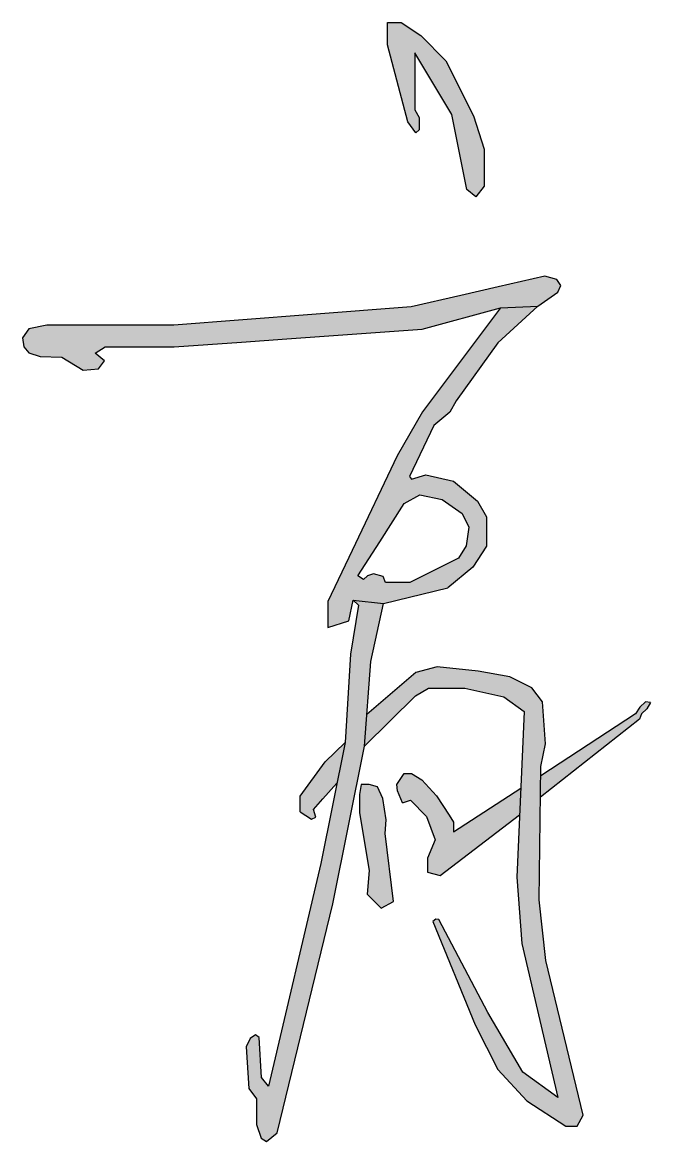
# Model space of a CAD drawing. Extents: x -417156 to 1571408, y 205758 to 1045562.
# Drawn here: x 1566411 to 1567211, y 910556 to 911983 of the extents above; entities that cross this region are included whole.
import ezdxf

# ---------------------------------------------------------------- set-up
doc = ezdxf.new("R2010")
doc.units = 0
doc.header["$LTSCALE"] = 1000
doc.header["$MEASUREMENT"] = 0
doc.layers.get('0').update_dxf_attribs({"linetype": 'CONTINUOUS'})

msp = doc.modelspace()

# ---------------------------------------------------------------- hatches: boundary and pattern name
h = msp.add_hatch(color=256)
h.paths.add_polyline_path([(1566918.3, 911966), (1566893.1, 911982.6), (1566876, 911982.6), (1566876, 911954), (1566901.6, 911855.8), (1566911.9, 911841.7), (1566916.2, 911845.5), (1566916.2, 911851), (1566916.2, 911861.2), (1566910.7, 911871), (1566910.7, 911891.9), (1566910.7, 911943.9), (1566958, 911865.2), (1566976.8, 911769.4), (1566988.3, 911760.4), (1566999.1, 911773.8), (1566999.1, 911821.2), (1566985.4, 911863.5), (1566950.4, 911933.5)])
h.paths.add_polyline_path([(1567019.7, 911618.9), (1567067.5, 911620.9), (1567092.9, 911638.6), (1567096.9, 911647.3), (1567091.5, 911654.7), (1567076.2, 911659.1), (1567016.8, 911645.5), (1566969.1, 911634.6), (1566906, 911620.2), (1566779.5, 911610.4), (1566603.7, 911596.7), (1566441.8, 911596.7), (1566419, 911592.1), (1566410.7, 911580.6), (1566412.6, 911568.9), (1566418.8, 911561.6), (1566433.3, 911556.9), (1566461, 911555.7), (1566488.1, 911539.5), (1566507.6, 911540.9), (1566515.2, 911551.4), (1566503.3, 911560.9), (1566516.1, 911568.9), (1566604.1, 911568.9), (1566689.7, 911575.1), (1566747.6, 911579.3), (1566919.9, 911591.7)])
h.paths.add_polyline_path([(1566935, 911468.6), (1566942.5, 911475), (1566955.1, 911485.8), (1566963.5, 911500.2), (1567016.3, 911574.1), (1567067.5, 911620.9), (1567019.7, 911618.9), (1566920.3, 911486.3), (1566888.3, 911430.3), (1566830.8, 911309.6), (1566799.7, 911244.4), (1566799.7, 911211.5), (1566826.5, 911219.6), (1566832.1, 911246.2), (1566870.9, 911241.8), (1566952.8, 911261.9), (1566984.7, 911288.1), (1567002.1, 911315), (1567002.1, 911352.2), (1566990.5, 911372.5), (1566959.9, 911397.8), (1566924.9, 911405.7), (1566906.3, 911400.3), (1566903.8, 911403.7)])
h.paths.add_polyline_path([(1566917, 911380.5), (1566945.5, 911374.3), (1566971.1, 911356.7), (1566979.4, 911339.3), (1566975.9, 911315.5), (1566966.5, 911299.7), (1566946.1, 911289.5), (1566924.7, 911278.8), (1566904.4, 911268.7), (1566873.2, 911268.7), (1566870.4, 911276.1), (1566858, 911279.8), (1566850.5, 911277.2), (1566845.3, 911272.3), (1566837.9, 911277), (1566865.9, 911320.7), (1566897, 911369.2)], flags=16)
h.paths.add_polyline_path([(1566854.7, 911167.8), (1566870.9, 911241.8), (1566832.1, 911246.2), (1566838.8, 911239.8), (1566828.7, 911177.4), (1566822, 911064.7), (1566790.9, 910910.6), (1566724.2, 910626.5), (1566715.3, 910637.5), (1566712.3, 910688.9), (1566707.5, 910692.1), (1566700.7, 910687.3), (1566695.6, 910677), (1566699.1, 910623.7), (1566709.1, 910610.5), (1566709.1, 910577.7), (1566715, 910560.4), (1566721.5, 910556), (1566735.3, 910567.2), (1566806.1, 910859.2), (1566846.6, 911060)])
h.paths.add_polyline_path([(1567031.7, 911148.4), (1566991.4, 911155.7), (1566939.2, 911161.1), (1566911.9, 911153.8), (1566849.6, 911100.3), (1566846.6, 911060), (1566911.6, 911124), (1566928.2, 911133.9), (1566974.6, 911133.9), (1567024.2, 911123.1), (1567050.1, 911104.4), (1567040.7, 910892.9), (1567047.2, 910808.7), (1567093.1, 910612.1), (1567048.5, 910644.6), (1567003.9, 910720.4), (1566941.2, 910839.3), (1566937.4, 910839.5), (1566933.8, 910836.4), (1566987.7, 910704.9), (1567016.6, 910647.8), (1567053.4, 910608.1), (1567103.1, 910575.8), (1567117.6, 910575.8), (1567125, 910589.7), (1567077.7, 910786.9), (1567069.1, 910864.3), (1567071.3, 911034), (1567077.3, 911063.1), (1567073.5, 911116.6), (1567059.9, 911134.5)])
h.paths.add_polyline_path([(1566822, 911064.7), (1566796.6, 911040), (1566764.4, 910996.4), (1566764.4, 910976.4), (1566779, 910967.1), (1566784.4, 910969.5), (1566781.6, 910979.2), (1566793.6, 910992.7), (1566811.5, 911013)], flags=17)
h.paths.add_polyline_path([(1567044.2, 910972.5), (1567045.8, 911006.6), (1566960, 910950.9), (1566960, 910963.3), (1566954.3, 910972.1), (1566938.3, 910996.8), (1566919.6, 911017.3), (1566906.6, 911025.2), (1566896.9, 911025.2), (1566887.6, 911011.3), (1566888.5, 911003.1), (1566894.8, 910987.6), (1566905.2, 910991), (1566925.4, 910970.4), (1566936.6, 910940.7), (1566926.7, 910917.4), (1566926.7, 910899.3), (1566942.8, 910895)], flags=17)
h.paths.add_polyline_path([(1566872.8, 910948.9), (1566874.2, 910966.3), (1566870.1, 910993.4), (1566863.3, 911008), (1566852.5, 911011), (1566842.2, 911011), (1566840, 910998.6), (1566840, 910975), (1566852.4, 910901.7), (1566849.8, 910871.2), (1566868, 910853.6), (1566883.5, 910862.1)])
h.paths.add_polyline_path([(1567197, 911094.4), (1567199.3, 911101.2), (1567206.2, 911107.5), (1567211.1, 911115.7), (1567204.6, 911116.6), (1567197.3, 911109.9), (1567192, 911101.3), (1567071.1, 911022.2), (1567070.8, 910995)])
for color, points in [(250, [(1566918.3, 911966), (1566893.1, 911982.6), (1566876, 911982.6), (1566876, 911954), (1566901.6, 911855.8), (1566911.9, 911841.7), (1566916.2, 911845.5), (1566916.2, 911851), (1566916.2, 911861.2), (1566910.7, 911871), (1566910.7, 911891.9), (1566910.7, 911943.9), (1566958, 911865.2), (1566976.8, 911769.4), (1566988.3, 911760.4), (1566999.1, 911773.8), (1566999.1, 911821.2), (1566985.4, 911863.5), (1566950.4, 911933.5)]), (256, [(1566410.7, 911580.6), (1566412.6, 911568.9), (1566418.8, 911561.6), (1566433.3, 911556.9), (1566461, 911555.7), (1566488.1, 911539.5), (1566507.6, 911540.9), (1566515.2, 911551.4), (1566503.3, 911560.9), (1566516.1, 911568.9), (1566604.1, 911568.9), (1566689.7, 911575.1), (1566747.6, 911579.3), (1566919.9, 911591.7), (1567019.7, 911618.9), (1567067.5, 911620.9), (1567092.9, 911638.6), (1567096.9, 911647.3), (1567091.5, 911654.7), (1567076.2, 911659.1), (1567016.8, 911645.5), (1566969.1, 911634.6), (1566906, 911620.2), (1566779.5, 911610.4), (1566603.7, 911596.7), (1566441.8, 911596.7), (1566419, 911592.1)]), (256, [(1567071.1, 911022.2), (1567070.8, 910995), (1567197, 911094.4), (1567199.3, 911101.2), (1567206.2, 911107.5), (1567211.1, 911115.7), (1567204.6, 911116.6), (1567197.3, 911109.9), (1567192, 911101.3)])]:
    msp.add_hatch(color=color).paths.add_polyline_path(points)
h = msp.add_hatch(color=250)
h.paths.add_polyline_path([(1566747.6, 911579.3), (1566919.9, 911591.7), (1567019.7, 911618.9), (1567067.5, 911620.9), (1567092.9, 911638.6), (1567096.9, 911647.3), (1567091.5, 911654.7), (1567076.2, 911659.1), (1567016.8, 911645.5), (1566969.1, 911634.6), (1566906, 911620.2), (1566779.5, 911610.4), (1566603.7, 911596.7), (1566441.8, 911596.7), (1566419, 911592.1), (1566410.7, 911580.6), (1566412.6, 911568.9), (1566418.8, 911561.6), (1566433.3, 911556.9), (1566461, 911555.7), (1566488.1, 911539.5), (1566507.6, 911540.9), (1566515.2, 911551.4), (1566503.3, 911560.9), (1566516.1, 911568.9), (1566604.1, 911568.9), (1566689.7, 911575.1)])
h.paths.add_polyline_path([(1567016.3, 911574.1), (1567067.5, 911620.9), (1567019.7, 911618.9), (1566920.3, 911486.3), (1566888.3, 911430.3), (1566830.8, 911309.6), (1566799.7, 911244.4), (1566799.7, 911211.5), (1566826.5, 911219.6), (1566832.1, 911246.2), (1566870.9, 911241.8), (1566952.8, 911261.9), (1566984.7, 911288.1), (1567002.1, 911315), (1567002.1, 911352.2), (1566990.5, 911372.5), (1566959.9, 911397.8), (1566924.9, 911405.7), (1566906.3, 911400.3), (1566903.8, 911403.7), (1566935, 911468.6), (1566942.5, 911475), (1566955.1, 911485.8), (1566963.5, 911500.2)])
h.paths.add_polyline_path([(1566945.5, 911374.3), (1566971.1, 911356.7), (1566979.4, 911339.3), (1566975.9, 911315.5), (1566966.5, 911299.7), (1566946.1, 911289.5), (1566924.7, 911278.8), (1566904.4, 911268.7), (1566873.2, 911268.7), (1566870.4, 911276.1), (1566858, 911279.8), (1566850.5, 911277.2), (1566845.3, 911272.3), (1566837.9, 911277), (1566865.9, 911320.7), (1566897, 911369.2), (1566917, 911380.5)], flags=16)
h.paths.add_polyline_path([(1566870.9, 911241.8), (1566832.1, 911246.2), (1566838.8, 911239.8), (1566828.7, 911177.4), (1566822, 911064.7), (1566790.9, 910910.6), (1566724.2, 910626.5), (1566715.3, 910637.5), (1566712.3, 910688.9), (1566707.5, 910692.1), (1566700.7, 910687.3), (1566695.6, 910677), (1566699.1, 910623.7), (1566709.1, 910610.5), (1566709.1, 910577.7), (1566715, 910560.4), (1566721.5, 910556), (1566735.3, 910567.2), (1566806.1, 910859.2), (1566846.6, 911060), (1566854.7, 911167.8)])
h.paths.add_polyline_path([(1566822, 911064.7), (1566796.6, 911040), (1566764.4, 910996.4), (1566764.4, 910976.4), (1566779, 910967.1), (1566784.4, 910969.5), (1566781.6, 910979.2), (1566793.6, 910992.7), (1566811.5, 911013)], flags=17)
h.paths.add_polyline_path([(1567031.7, 911148.4), (1566991.4, 911155.7), (1566939.2, 911161.1), (1566911.9, 911153.8), (1566849.6, 911100.3), (1566846.6, 911060), (1566911.6, 911124), (1566928.2, 911133.9), (1566974.6, 911133.9), (1567024.2, 911123.1), (1567050.1, 911104.4), (1567040.7, 910892.9), (1567047.2, 910808.7), (1567093.1, 910612.1), (1567048.5, 910644.6), (1567003.9, 910720.4), (1566941.2, 910839.3), (1566937.4, 910839.5), (1566933.8, 910836.4), (1566987.7, 910704.9), (1567016.6, 910647.8), (1567053.4, 910608.1), (1567103.1, 910575.8), (1567117.6, 910575.8), (1567125, 910589.7), (1567077.7, 910786.9), (1567069.1, 910864.3), (1567071.3, 911034), (1567077.3, 911063.1), (1567073.5, 911116.6), (1567059.9, 911134.5)])
h.paths.add_polyline_path([(1566954.3, 910972.1), (1566938.3, 910996.8), (1566919.6, 911017.3), (1566906.6, 911025.2), (1566896.9, 911025.2), (1566887.6, 911011.3), (1566888.5, 911003.1), (1566894.8, 910987.6), (1566905.2, 910991), (1566925.4, 910970.4), (1566936.6, 910940.7), (1566926.7, 910917.4), (1566926.7, 910899.3), (1566942.8, 910895), (1567044.2, 910972.5), (1567045.8, 911006.6), (1566960, 910950.9), (1566960, 910963.3)], flags=17)
h.paths.add_polyline_path([(1567197, 911094.4), (1567199.3, 911101.2), (1567206.2, 911107.5), (1567211.1, 911115.7), (1567204.6, 911116.6), (1567197.3, 911109.9), (1567192, 911101.3), (1567071.1, 911022.2), (1567070.8, 910995)])
h.paths.add_polyline_path([(1566874.2, 910966.3), (1566870.1, 910993.4), (1566863.3, 911008), (1566852.5, 911011), (1566842.2, 911011), (1566840, 910998.6), (1566840, 910975), (1566852.4, 910901.7), (1566849.8, 910871.2), (1566868, 910853.6), (1566883.5, 910862.1), (1566872.8, 910948.9)])
h = msp.add_hatch(color=256)
h.paths.add_polyline_path([(1566903.8, 911403.7), (1566935, 911468.6), (1566942.5, 911475), (1566955.1, 911485.8), (1566963.5, 911500.2), (1567016.3, 911574.1), (1567067.5, 911620.9), (1567019.7, 911618.9), (1566920.3, 911486.3), (1566888.3, 911430.3), (1566830.8, 911309.6), (1566799.7, 911244.4), (1566799.7, 911211.5), (1566826.5, 911219.6), (1566832.1, 911246.2), (1566870.9, 911241.8), (1566952.8, 911261.9), (1566984.7, 911288.1), (1567002.1, 911315), (1567002.1, 911352.2), (1566990.5, 911372.5), (1566959.9, 911397.8), (1566924.9, 911405.7), (1566906.3, 911400.3)])
h.paths.add_polyline_path([(1566917, 911380.5), (1566945.5, 911374.3), (1566971.1, 911356.7), (1566979.4, 911339.3), (1566975.9, 911315.5), (1566966.5, 911299.7), (1566946.1, 911289.5), (1566924.7, 911278.8), (1566904.4, 911268.7), (1566873.2, 911268.7), (1566870.4, 911276.1), (1566858, 911279.8), (1566850.5, 911277.2), (1566845.3, 911272.3), (1566837.9, 911277), (1566865.9, 911320.7), (1566897, 911369.2)], flags=16)
h.paths.add_polyline_path([(1566870.9, 911241.8), (1566832.1, 911246.2), (1566838.8, 911239.8), (1566828.7, 911177.4), (1566822, 911064.7), (1566790.9, 910910.6), (1566724.2, 910626.5), (1566715.3, 910637.5), (1566712.3, 910688.9), (1566707.5, 910692.1), (1566700.7, 910687.3), (1566695.6, 910677), (1566699.1, 910623.7), (1566709.1, 910610.5), (1566709.1, 910577.7), (1566715, 910560.4), (1566721.5, 910556), (1566735.3, 910567.2), (1566806.1, 910859.2), (1566846.6, 911060), (1566854.7, 911167.8)])
h.paths.add_polyline_path([(1566911.6, 911124), (1566928.2, 911133.9), (1566974.6, 911133.9), (1567024.2, 911123.1), (1567050.1, 911104.4), (1567040.7, 910892.9), (1567047.2, 910808.7), (1567093.1, 910612.1), (1567048.5, 910644.6), (1567003.9, 910720.4), (1566941.2, 910839.3), (1566937.4, 910839.5), (1566933.8, 910836.4), (1566987.7, 910704.9), (1567016.6, 910647.8), (1567053.4, 910608.1), (1567103.1, 910575.8), (1567117.6, 910575.8), (1567125, 910589.7), (1567077.7, 910786.9), (1567069.1, 910864.3), (1567071.3, 911034), (1567077.3, 911063.1), (1567073.5, 911116.6), (1567059.9, 911134.5), (1567031.7, 911148.4), (1566991.4, 911155.7), (1566939.2, 911161.1), (1566911.9, 911153.8), (1566849.6, 911100.3), (1566846.6, 911060)])
h.paths.add_polyline_path([(1566822, 911064.7), (1566796.6, 911040), (1566764.4, 910996.4), (1566764.4, 910976.4), (1566779, 910967.1), (1566784.4, 910969.5), (1566781.6, 910979.2), (1566793.6, 910992.7), (1566811.5, 911013)], flags=17)
h.paths.add_polyline_path([(1566872.8, 910948.9), (1566874.2, 910966.3), (1566870.1, 910993.4), (1566863.3, 911008), (1566852.5, 911011), (1566842.2, 911011), (1566840, 910998.6), (1566840, 910975), (1566852.4, 910901.7), (1566849.8, 910871.2), (1566868, 910853.6), (1566883.5, 910862.1)])
h.paths.add_polyline_path([(1567044.2, 910972.5), (1567045.8, 911006.6), (1566960, 910950.9), (1566960, 910963.3), (1566954.3, 910972.1), (1566938.3, 910996.8), (1566919.6, 911017.3), (1566906.6, 911025.2), (1566896.9, 911025.2), (1566887.6, 911011.3), (1566888.5, 911003.1), (1566894.8, 910987.6), (1566905.2, 910991), (1566925.4, 910970.4), (1566936.6, 910940.7), (1566926.7, 910917.4), (1566926.7, 910899.3), (1566942.8, 910895)], flags=17)

# ---------------------------------------------------------------- linework, layer by layer
for p, q in [((1566876, 911954), (1566876, 911982.6)), ((1566876, 911982.6), (1566893.1, 911982.6)), ((1566893.1, 911982.6), (1566918.3, 911966)), ((1566918.3, 911966), (1566950.4, 911933.5)), ((1566901.6, 911855.8), (1566876, 911954)), ((1566958, 911865.2), (1566910.7, 911943.9)), ((1566910.7, 911943.9), (1566910.7, 911891.9)), ((1566950.4, 911933.5), (1566985.4, 911863.5)), ((1566910.7, 911891.9), (1566910.7, 911871)), ((1566910.7, 911871), (1566916.2, 911861.2)), ((1566916.2, 911861.2), (1566916.2, 911851)), ((1566976.8, 911769.4), (1566958, 911865.2)), ((1566985.4, 911863.5), (1566999.1, 911821.2)), ((1566911.9, 911841.7), (1566901.6, 911855.8)), ((1566916.2, 911845.5), (1566911.9, 911841.7)), ((1566916.2, 911851), (1566916.2, 911845.5)), ((1566999.1, 911821.2), (1566999.1, 911773.8)), ((1566999.1, 911773.8), (1566988.3, 911760.4)), ((1566988.3, 911760.4), (1566976.8, 911769.4)), ((1567016.8, 911645.5), (1566969.1, 911634.6)), ((1567076.2, 911659.1), (1567016.8, 911645.5)), ((1567091.5, 911654.7), (1567076.2, 911659.1)), ((1567096.9, 911647.3), (1567091.5, 911654.7)), ((1567092.9, 911638.6), (1567096.9, 911647.3)), ((1566969.1, 911634.6), (1566906, 911620.2)), ((1567067.5, 911620.9), (1567092.9, 911638.6)), ((1566906, 911620.2), (1566779.5, 911610.4)), ((1566919.9, 911591.7), (1567019.7, 911618.9)), ((1567019.7, 911618.9), (1566920.3, 911486.3)), ((1567067.5, 911620.9), (1567016.3, 911574.1)), ((1567019.7, 911618.9), (1567067.5, 911620.9)), ((1566779.5, 911610.4), (1566603.7, 911596.7)), ((1566419, 911592.1), (1566410.7, 911580.6)), ((1566441.8, 911596.7), (1566419, 911592.1)), ((1566603.7, 911596.7), (1566441.8, 911596.7)), ((1566747.6, 911579.3), (1566919.9, 911591.7)), ((1566410.7, 911580.6), (1566412.6, 911568.9)), ((1566604.1, 911568.9), (1566689.7, 911575.1)), ((1566689.7, 911575.1), (1566747.6, 911579.3)), ((1567016.3, 911574.1), (1566963.5, 911500.2)), ((1566412.6, 911568.9), (1566418.8, 911561.6)), ((1566418.8, 911561.6), (1566433.3, 911556.9)), ((1566503.3, 911560.9), (1566516.1, 911568.9)), ((1566515.2, 911551.4), (1566503.3, 911560.9)), ((1566516.1, 911568.9), (1566604.1, 911568.9)), ((1566433.3, 911556.9), (1566461, 911555.7)), ((1566461, 911555.7), (1566488.1, 911539.5)), ((1566507.6, 911540.9), (1566515.2, 911551.4)), ((1566488.1, 911539.5), (1566507.6, 911540.9)), ((1566963.5, 911500.2), (1566955.1, 911485.8)), ((1566920.3, 911486.3), (1566888.3, 911430.3)), ((1566942.5, 911475), (1566935, 911468.6)), ((1566955.1, 911485.8), (1566942.5, 911475)), ((1566935, 911468.6), (1566903.8, 911403.7)), ((1566888.3, 911430.3), (1566830.8, 911309.6)), ((1566903.8, 911403.7), (1566906.3, 911400.3)), ((1566906.3, 911400.3), (1566924.9, 911405.7)), ((1566924.9, 911405.7), (1566959.9, 911397.8)), ((1566959.9, 911397.8), (1566990.5, 911372.5)), ((1566897, 911369.2), (1566917, 911380.5)), ((1566917, 911380.5), (1566945.5, 911374.3)), ((1566945.5, 911374.3), (1566971.1, 911356.7)), ((1566865.9, 911320.7), (1566897, 911369.2)), ((1566990.5, 911372.5), (1567002.1, 911352.2)), ((1566971.1, 911356.7), (1566979.4, 911339.3)), ((1567002.1, 911352.2), (1567002.1, 911315)), ((1566979.4, 911339.3), (1566975.9, 911315.5)), ((1566837.9, 911277), (1566865.9, 911320.7)), ((1566830.8, 911309.6), (1566799.7, 911244.4)), ((1566975.9, 911315.5), (1566966.5, 911299.7)), ((1567002.1, 911315), (1566984.7, 911288.1)), ((1566946.1, 911289.5), (1566924.7, 911278.8)), ((1566966.5, 911299.7), (1566946.1, 911289.5)), ((1566845.3, 911272.3), (1566837.9, 911277)), ((1566850.5, 911277.2), (1566845.3, 911272.3)), ((1566858, 911279.8), (1566850.5, 911277.2)), ((1566870.4, 911276.1), (1566858, 911279.8)), ((1566873.2, 911268.7), (1566870.4, 911276.1)), ((1566924.7, 911278.8), (1566904.4, 911268.7)), ((1566984.7, 911288.1), (1566952.8, 911261.9)), ((1566870.9, 911241.8), (1566952.8, 911261.9)), ((1566904.4, 911268.7), (1566873.2, 911268.7)), ((1566826.5, 911219.6), (1566832.1, 911246.2)), ((1566832.1, 911246.2), (1566870.9, 911241.8)), ((1566832.1, 911246.2), (1566838.8, 911239.8)), ((1566799.7, 911244.4), (1566799.7, 911211.5)), ((1566838.8, 911239.8), (1566828.7, 911177.4)), ((1566854.7, 911167.8), (1566870.9, 911241.8)), ((1566799.7, 911211.5), (1566826.5, 911219.6)), ((1566828.7, 911177.4), (1566822, 911064.7)), ((1566846.6, 911060), (1566854.7, 911167.8)), ((1566939.2, 911161.1), (1566911.9, 911153.8)), ((1566991.4, 911155.7), (1566939.2, 911161.1)), ((1566911.9, 911153.8), (1566849.6, 911100.3)), ((1567031.7, 911148.4), (1566991.4, 911155.7)), ((1567059.9, 911134.5), (1567031.7, 911148.4)), ((1566911.6, 911124), (1566928.2, 911133.9)), ((1566928.2, 911133.9), (1566974.6, 911133.9)), ((1566974.6, 911133.9), (1567024.2, 911123.1)), ((1567073.5, 911116.6), (1567059.9, 911134.5)), ((1566846.6, 911060), (1566911.6, 911124)), ((1567024.2, 911123.1), (1567050.1, 911104.4)), ((1567050.1, 911104.4), (1567040.7, 910892.9)), ((1567077.3, 911063.1), (1567073.5, 911116.6)), ((1567197.3, 911109.9), (1567192, 911101.3)), ((1567204.6, 911116.6), (1567197.3, 911109.9)), ((1567206.2, 911107.5), (1567199.3, 911101.2)), ((1567211.1, 911115.7), (1567204.6, 911116.6)), ((1567211.1, 911115.7), (1567206.2, 911107.5)), ((1567197, 911094.4), (1567070.8, 910995)), ((1567192, 911101.3), (1567071.1, 911022.2)), ((1567199.3, 911101.2), (1567197, 911094.4)), ((1566822, 911064.7), (1566790.9, 910910.6)), ((1566796.6, 911040), (1566822, 911064.7)), ((1567071.3, 911034), (1567077.3, 911063.1)), ((1566806.1, 910859.2), (1566846.6, 911060)), ((1566764.4, 910996.4), (1566796.6, 911040)), ((1567069.1, 910864.3), (1567071.3, 911034)), ((1566887.6, 911011.3), (1566896.9, 911025.2)), ((1566896.9, 911025.2), (1566906.6, 911025.2)), ((1566906.6, 911025.2), (1566919.6, 911017.3)), ((1566793.6, 910992.7), (1566811.5, 911013)), ((1566842.2, 911011), (1566840, 910998.6)), ((1566852.5, 911011), (1566842.2, 911011)), ((1566863.3, 911008), (1566852.5, 911011)), ((1566870.1, 910993.4), (1566863.3, 911008)), ((1566888.5, 911003.1), (1566887.6, 911011.3)), ((1566919.6, 911017.3), (1566938.3, 910996.8)), ((1566960, 910950.9), (1567045.8, 911006.6)), ((1566764.4, 910976.4), (1566764.4, 910996.4)), ((1566781.6, 910979.2), (1566793.6, 910992.7)), ((1566840, 910998.6), (1566840, 910975)), ((1566874.2, 910966.3), (1566870.1, 910993.4)), ((1566894.8, 910987.6), (1566888.5, 911003.1)), ((1566894.8, 910987.6), (1566905.2, 910991)), ((1566905.2, 910991), (1566925.4, 910970.4)), ((1566938.3, 910996.8), (1566954.3, 910972.1)), ((1566764.4, 910976.4), (1566779, 910967.1)), ((1566784.4, 910969.5), (1566781.6, 910979.2)), ((1566840, 910975), (1566852.4, 910901.7)), ((1566779, 910967.1), (1566784.4, 910969.5)), ((1566872.8, 910948.9), (1566874.2, 910966.3)), ((1566925.4, 910970.4), (1566936.6, 910940.7)), ((1566942.8, 910895), (1567044.2, 910972.5)), ((1566954.3, 910972.1), (1566960, 910963.3)), ((1566960, 910963.3), (1566960, 910950.9)), ((1566883.5, 910862.1), (1566872.8, 910948.9)), ((1566936.6, 910940.7), (1566926.7, 910917.4)), ((1566790.9, 910910.6), (1566724.2, 910626.5)), ((1566926.7, 910917.4), (1566926.7, 910899.3)), ((1566852.4, 910901.7), (1566849.8, 910871.2)), ((1566926.7, 910899.3), (1566942.8, 910895)), ((1567040.7, 910892.9), (1567047.2, 910808.7)), ((1566849.8, 910871.2), (1566868, 910853.6)), ((1566868, 910853.6), (1566883.5, 910862.1)), ((1567077.7, 910786.9), (1567069.1, 910864.3)), ((1566735.3, 910567.2), (1566806.1, 910859.2)), ((1566937.4, 910839.5), (1566933.8, 910836.4)), ((1566933.8, 910836.4), (1566987.7, 910704.9)), ((1566941.2, 910839.3), (1566937.4, 910839.5)), ((1567003.9, 910720.4), (1566941.2, 910839.3)), ((1567047.2, 910808.7), (1567093.1, 910612.1)), ((1567125, 910589.7), (1567077.7, 910786.9)), ((1567048.5, 910644.6), (1567003.9, 910720.4)), ((1566987.7, 910704.9), (1567016.6, 910647.8)), ((1566707.5, 910692.1), (1566700.7, 910687.3)), ((1566712.3, 910688.9), (1566707.5, 910692.1)), ((1566700.7, 910687.3), (1566695.6, 910677)), ((1566695.6, 910677), (1566699.1, 910623.7)), ((1566715.3, 910637.5), (1566712.3, 910688.9)), ((1567016.6, 910647.8), (1567053.4, 910608.1)), ((1566724.2, 910626.5), (1566715.3, 910637.5)), ((1567093.1, 910612.1), (1567048.5, 910644.6)), ((1566699.1, 910623.7), (1566709.1, 910610.5)), ((1566709.1, 910610.5), (1566709.1, 910577.7)), ((1567053.4, 910608.1), (1567103.1, 910575.8)), ((1567117.6, 910575.8), (1567125, 910589.7)), ((1566709.1, 910577.7), (1566715, 910560.4)), ((1567103.1, 910575.8), (1567117.6, 910575.8)), ((1566721.5, 910556), (1566735.3, 910567.2)), ((1566715, 910560.4), (1566721.5, 910556))]:
    msp.add_line(p, q)

doc.saveas('drawing.dxf')
